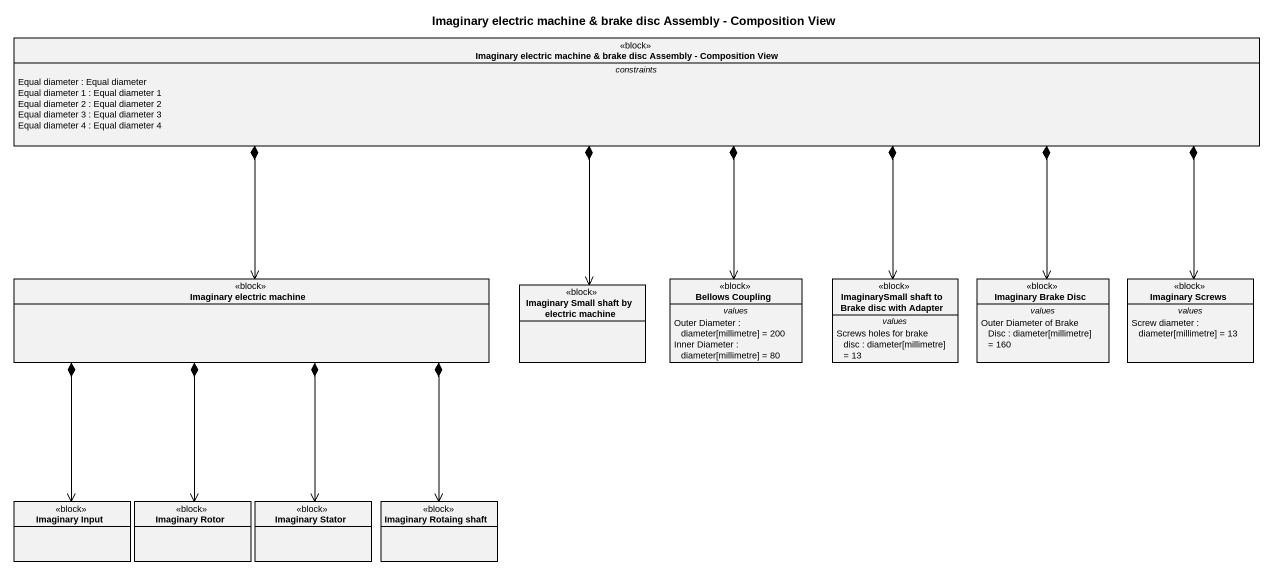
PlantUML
@startuml
title Imaginary electric machine & brake disc Assembly - Composition View
hide circle
hide empty members
class "Imaginary electric machine & brake disc Assembly - Composition View" as Imaginary_electric_machine <<block>> {
  -- constraints --
  Equal diameter : Equal diameter
  Equal diameter 1 : Equal diameter 1
  Equal diameter 2 : Equal diameter 2
  Equal diameter 3 : Equal diameter 3
  Equal diameter 4 : Equal diameter 4
}
class "Imaginary electric machine" as Imaginary_electric_machine_2 <<block>>
class "Imaginary Small shaft by electric machine" as Imaginary_Small_shaft_by <<block>>
class "Bellows Coupling" as Bellows_Coupling <<block>> {
  -- values --
  Outer Diameter : diameter[millimetre] = 200
  Inner Diameter : diameter[millimetre] = 80
}
class "ImaginarySmall shaft to Brake disc with Adapter" as ImaginarySmall_shaft_to <<block>> {
  -- values --
  Screws holes for brake disc : diameter[millimetre] = 13
}
class "Imaginary Brake Disc" as Imaginary_Brake_Disc <<block>> {
  -- values --
  Outer Diameter of Brake Disc : diameter[millimetre] = 160
}
class "Imaginary Screws" as Imaginary_Screws <<block>> {
  -- values --
  Screw diameter : diameter[millimetre] = 13
}
class "Imaginary Input" as Imaginary_Input <<block>>
class "Imaginary Rotor" as Imaginary_Rotor <<block>>
class "Imaginary Stator" as Imaginary_Stator <<block>>
class "Imaginary Rotaing shaft" as Imaginary_Rotaing_shaft <<block>>
Imaginary_electric_machine *-left-> Imaginary_electric_machine_2
Imaginary_electric_machine *--> Imaginary_Small_shaft_by
Imaginary_electric_machine *--> Bellows_Coupling
Imaginary_electric_machine *--> ImaginarySmall_shaft_to
Imaginary_electric_machine *-right-> Imaginary_Brake_Disc
Imaginary_electric_machine *-right-> Imaginary_Screws
Imaginary_electric_machine_2 *--> Imaginary_Input
Imaginary_electric_machine_2 *--> Imaginary_Rotor
Imaginary_electric_machine_2 *--> Imaginary_Stator
Imaginary_electric_machine_2 *--> Imaginary_Rotaing_shaft
@enduml
